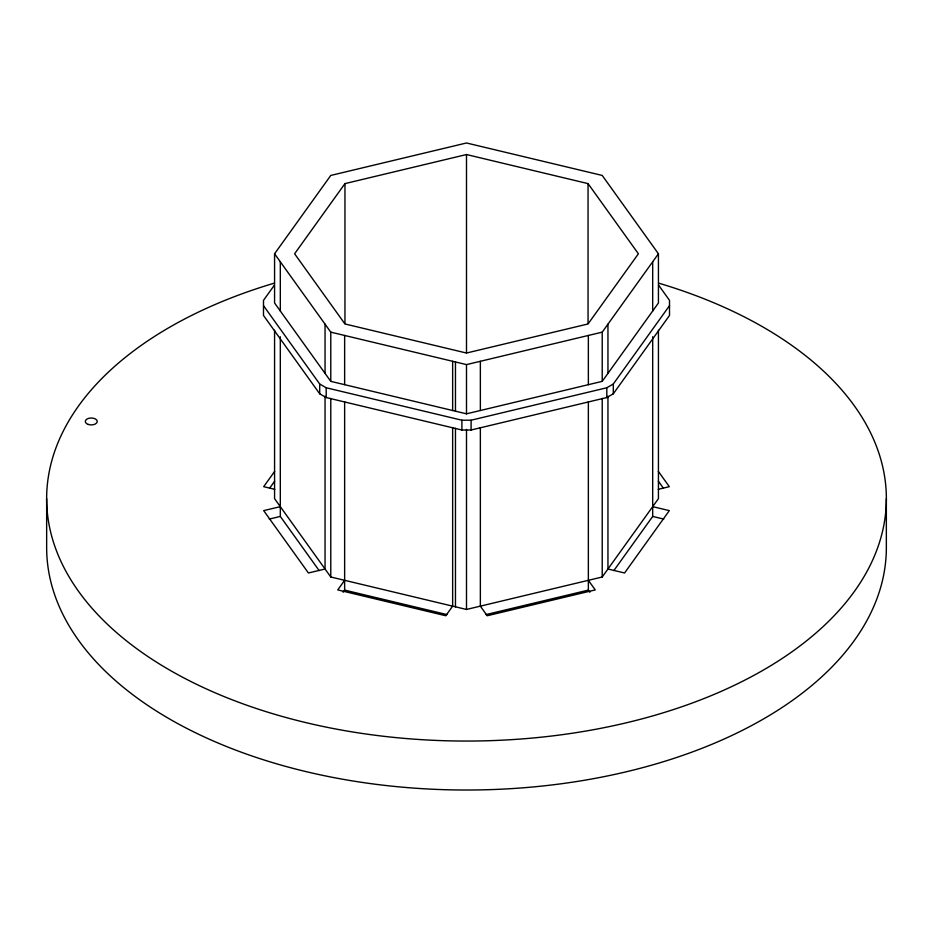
<?xml version="1.0" encoding="UTF-8"?>
<svg xmlns="http://www.w3.org/2000/svg" width="933" height="933" viewBox="0 0 933 933"><rect width="100%" height="100%" fill="white"/><g stroke="black" fill="none" stroke-linecap="round" stroke-linejoin="round"><path stroke-width="1.4" d="M274.57 253.788L330.783 175.439L466.5 142.982L602.217 175.439L658.43 253.788L658.43 303.003L602.217 381.364L466.5 413.82L330.783 381.364L274.57 303.003L274.57 253.788L330.783 332.148L330.783 381.364M344.953 183.614L294.606 253.788L344.953 323.961L466.5 353.036L588.047 323.961L638.394 253.788L588.047 183.614L466.5 154.54L344.953 183.614L344.953 323.529M274.395 285.148L263.491 300.356L263.491 315.447L319.704 393.808L326.188 397.551L461.905 430.008L471.095 430.008L606.812 397.551L613.296 393.808L669.509 315.447L669.509 300.356L658.605 285.148M274.652 471.387L263.677 486.676L274.769 489.324M269.59 488.239L274.652 481.171M344.639 580.314L337.746 589.913L445.764 615.745L452.645 606.147L452.645 427.559M343.111 592.245L344.639 590.111L344.639 401.726M602.217 381.364L602.217 332.148L658.43 253.788M263.491 305.662L319.704 384.011L326.188 387.766L461.905 420.212L471.095 420.212L606.812 387.766L613.296 384.011L669.509 305.662M274.57 330.224L274.57 498.654L330.783 577.002L466.5 609.459L602.217 577.002L658.43 498.654L658.43 330.224M613.867 570.564L652.692 516.439L652.692 336.766M330.783 332.148L466.5 364.605L602.217 332.148M280.308 506.654L263.677 510.619L308.426 572.979L325.046 569.013L325.046 396.222M269.229 519.098L280.308 516.439L319.133 570.564M658.231 489.324L669.323 486.676L658.348 471.387M485.965 614.602L588.361 590.111L589.889 592.245M652.692 506.654L669.323 510.619L624.574 572.979L607.954 569.013L607.954 396.222M652.692 516.439L663.771 519.098M344.639 590.111L447.035 614.602M658.348 481.171L663.41 488.239M588.361 580.314L595.254 589.913L487.236 615.745L480.355 606.147L480.355 427.559M886.35 498.654L886.35 547.624A419.85 242.393 0 0 1 466.5 790.018A419.85 242.393 0 0 1 46.65 547.624L46.65 498.654M652.692 261.788L652.692 311.004M613.296 384.011L613.296 393.808M607.954 324.148L607.954 373.363M606.812 387.766L606.812 397.551M602.217 398.414L602.217 577.002M588.361 335.46L588.361 384.676M588.361 401.726L588.361 590.111M588.047 183.614L588.047 323.529M480.355 361.281L480.355 410.508M471.095 420.212L471.095 430.008M466.5 154.54L466.5 352.767M466.5 364.605L466.5 413.82M466.5 429.425L466.5 609.459M461.905 420.212L461.905 430.008M455.467 361.957L455.467 411.173M455.467 428.235L455.467 606.823M452.645 361.281L452.645 410.508M344.639 335.46L344.639 384.676M330.783 398.414L330.783 577.002M326.188 387.766L326.188 397.551M325.046 324.148L325.046 373.363M319.704 384.011L319.704 393.808M280.308 261.788L280.308 311.004M280.308 336.766L280.308 516.439M659.118 283.27A419.85 242.393 0 0 1 792.315 651.537A419.85 242.393 0 0 1 140.685 651.537A419.85 242.393 0 0 1 273.882 283.27M88.273 424.457A5.995 3.464 0 0 0 97.265 421.459A5.995 3.464 0 0 0 88.273 418.462A5.995 3.464 0 0 0 88.273 424.457"/></g></svg>
